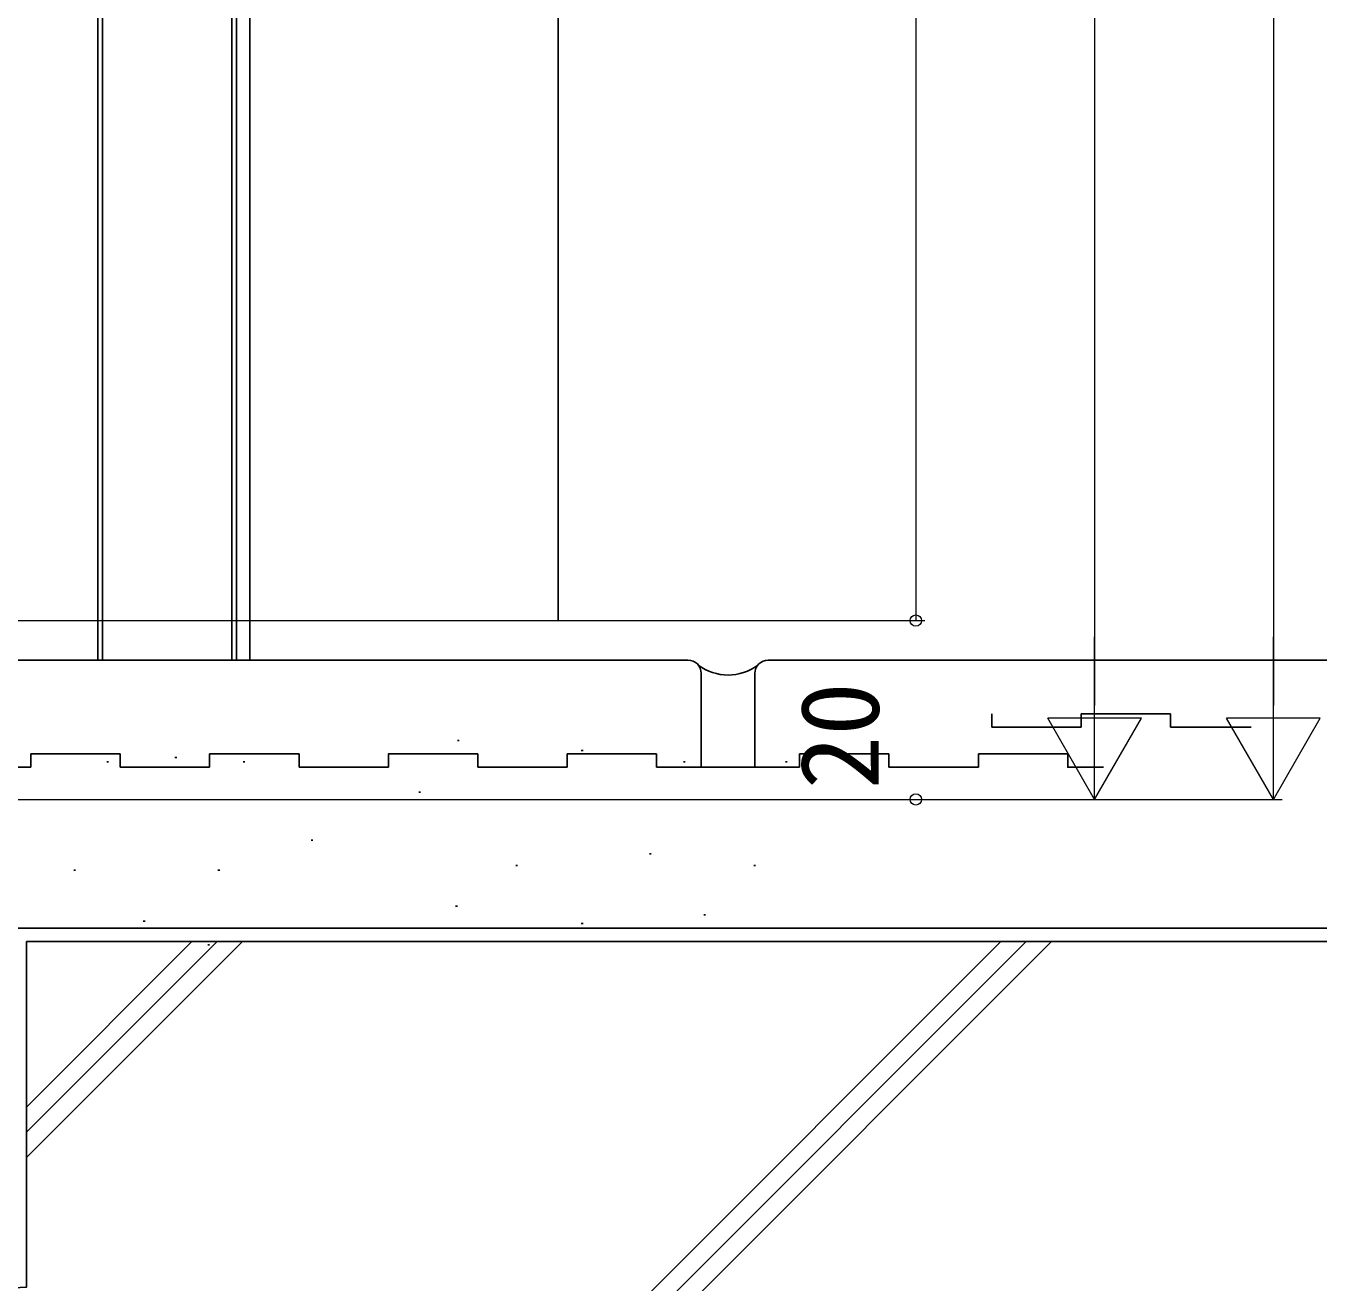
# Model space of a CAD drawing. Units: millimetres, scale not verified. Extents: x -525 to 525, y -783 to 779.
# Drawn here: x -195.7 to -50.2, y -245.9 to -105.3 of the extents above; entities that cross this region are included whole.
import ezdxf
from ezdxf.enums import TextEntityAlignment as Align

# ---------------------------------------------------------------- set-up
doc = ezdxf.new("R2010")
doc.units = ezdxf.units.MM
doc.header["$LTSCALE"] = 4
for name, color, linetype in [('0-5_YKK_12', 2, 'Continuous'), ('0-9_YSS_K', 3, 'Continuous'), ('0-A_YSS_KE', 3, 'Continuous')]:
    doc.layers.add(name, color=color, linetype=linetype)
doc.layers.add('0-7_YKK_D', color=6, linetype='Continuous', lineweight=18)
doc.styles.add('ＭＳ ゴシック', font='')
doc.styles.get('ＭＳ ゴシック').set_extended_font_data('MS Gothic')

msp = doc.modelspace()

# ---------------------------------------------------------------- linework, layer by layer
at = {"layer": '0-5_YKK_12'}
for p, q in [((-187.7, 33.414), (-187.7, -176.212)), ((-187.2, 33.414), (-187.2, -176.212)), ((-172.7, 33.414), (-172.7, -176.212)), ((-172.2, 33.414), (-172.2, -176.212)), ((-170.7, 33.414), (-170.7, -176.212))]:
    msp.add_line(p, q, dxfattribs=at)
at = {"layer": '0-7_YKK_D'}
for p, q in [((-56.2, 256.7), (-56.2, -181.3)), ((-76.2, 246.7), (-76.2, -181.3)), ((-96.2, 206.2), (-96.2, -171.8)), ((-235, -171.8), (-95.2, -171.8)), ((-192.5, -171.8), (-95.2, -171.8)), ((-96.2, -171.8), (-96.2, -171.823)), ((-76.2, -191.8), (-76.2, -173.613)), ((-56.2, -191.8), (-56.2, -173.613)), ((-76.2, -191.8), (-81.45, -182.707)), ((-70.95, -182.707), (-81.45, -182.707)), ((-76.2, -191.8), (-70.95, -182.707)), ((-56.2, -191.8), (-61.45, -182.707)), ((-50.95, -182.707), (-61.45, -182.707)), ((-56.2, -191.8), (-50.95, -182.707)), ((-235, -191.8), (-95.2, -191.8)), ((-234.7, -191.8), (-55.2, -191.8)), ((-178.654, -191.8), (-75.2, -191.8)), ((-96.2, -191.8), (-96.2, -191.777))]:
    msp.add_line(p, q, dxfattribs=at)
for centre in [(-96.2, -171.8), (-96.2, -191.8)]:
    msp.add_circle(centre, 0.637, dxfattribs=at)
at = {"layer": '0-9_YSS_K'}
for p, q in [((-136.2, 33.428), (-136.2, -171.712)), ((-87.702, -183.712), (-87.702, -182.212)), ((-77.702, -182.212), (-67.702, -182.212)), ((-77.702, -183.712), (-77.702, -182.212)), ((-77.702, -183.712), (-87.702, -183.712)), ((-147.469, -185.199), (-147.269, -185.199)), ((-195.202, -186.712), (-185.202, -186.712)), ((-195.202, -188.212), (-195.202, -186.712)), ((-186.697, -187.586), (-186.497, -187.586)), ((-185.202, -188.212), (-185.202, -186.712)), ((-179.082, -187.124), (-178.882, -187.124)), ((-175.202, -186.712), (-165.202, -186.712)), ((-175.202, -188.212), (-175.202, -186.712)), ((-171.467, -187.586), (-171.267, -187.586)), ((-165.202, -188.212), (-165.202, -186.712)), ((-145.202, -188.212), (-145.202, -186.712)), ((-145.202, -188.212), (-145.202, -186.712)), ((-133.621, -186.316), (-133.421, -186.316)), ((-125.202, -188.212), (-125.202, -186.712)), ((-122.198, -187.586), (-121.998, -187.586)), ((-110.775, -187.586), (-110.575, -187.586)), ((-109.202, -186.712), (-99.202, -186.712)), ((-109.202, -188.212), (-109.202, -186.712)), ((-99.202, -188.212), (-99.202, -186.712)), ((-89.202, -186.712), (-79.202, -186.712)), ((-89.202, -188.212), (-89.202, -186.712)), ((-175.202, -188.212), (-185.202, -188.212)), ((-155.202, -188.212), (-165.202, -188.212)), ((-135.202, -188.212), (-145.202, -188.212)), ((-135.202, -188.212), (-145.202, -188.212)), ((-109.202, -188.212), (-125.202, -188.212)), ((-89.202, -188.212), (-99.202, -188.212)), ((-151.809, -190.987), (-151.609, -190.987)), ((-163.852, -196.355), (-163.652, -196.355)), ((-126.006, -197.893), (-125.806, -197.893)), ((-140.958, -199.21), (-140.758, -199.21)), ((-114.325, -199.213), (-114.125, -199.213)), ((-190.389, -199.707), (-190.189, -199.707)), ((-174.274, -199.701), (-174.074, -199.701)), ((-147.691, -203.744), (-147.491, -203.744)), ((-119.929, -204.701), (-119.729, -204.701)), ((-182.621, -205.432), (-182.421, -205.432)), ((-158.127, -206.219), (-157.927, -206.219)), ((-133.621, -205.701), (-133.421, -205.701)), ((-195.7, -207.712), (-156.165, -207.712)), ((-177.198, -207.712), (-195.7, -226.213)), ((-174.37, -207.712), (-195.7, -229.042)), ((-171.542, -207.712), (-195.7, -231.87)), ((-86.689, -207.712), (-176.777, -297.801)), ((-175.419, -208.076), (-175.219, -208.076)), ((-83.86, -207.712), (-173.949, -297.801)), ((-81.032, -207.712), (-171.12, -297.801)), ((-157.866, -207.712), (-50.203, -207.712))]:
    msp.add_line(p, q, dxfattribs=at)
for points in [[(-58.703, -183.712), (-67.702, -183.712), (-67.702, -182.212)], [(-195.202, -188.212), (-205.202, -188.212), (-205.202, -186.712)], [(-155.202, -188.212), (-155.202, -186.712), (-145.202, -186.712)], [(-135.202, -188.212), (-135.202, -186.712), (-125.202, -186.712)], [(-75.203, -188.212), (-79.202, -188.212), (-79.202, -186.712)], [(-195.7, -207.712), (-195.7, -246.378), (-386.664, -256.386)]]:
    msp.add_lwpolyline(points, dxfattribs=at)
msp.add_arc((-117.202, -172.341), 5.543, 233.02901, 306.97099, dxfattribs=at)
at = {"layer": '0-A_YSS_KE'}
for p, q in [((-218.7, -176.212), (-121.702, -176.212)), ((-112.702, -176.212), (-50.203, -176.212)), ((-120.202, -188.212), (-120.202, -177.712)), ((-114.202, -188.212), (-114.202, -177.712)), ((-197.2, -206.212), (-50.203, -206.212))]:
    msp.add_line(p, q, dxfattribs=at)
for centre, start, end in [((-121.702, -177.712), 0, 90), ((-112.702, -177.712), 90, 180)]:
    msp.add_arc(centre, 1.5, start, end, dxfattribs=at)

# ---------------------------------------------------------------- texts
at = {"layer": '0-7_YKK_D', "style": 'ＭＳ ゴシック'}
msp.add_text('20', height=8.798, rotation=90, dxfattribs=at).set_placement((-97.7, -190.664), align=Align.BOTTOM_LEFT)

doc.saveas('drawing.dxf')
